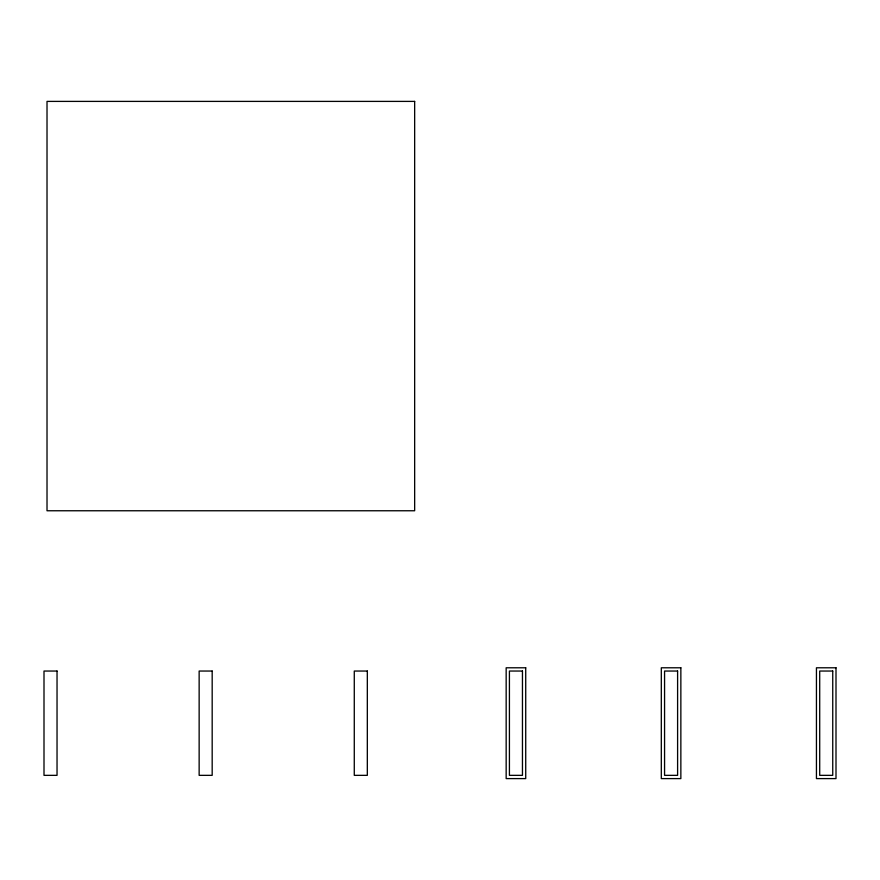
<?xml version="1.0" encoding="UTF-8"?>
<svg xmlns="http://www.w3.org/2000/svg" width="880" height="880" viewBox="0 0 880 880"><rect width="100%" height="100%" fill="white"/><g stroke="black" fill="none" stroke-linecap="round" stroke-linejoin="round"><path stroke-width="1.32" d="M414.656 101.398L47.014 101.398L47.014 510.763L414.656 510.763L414.656 101.398M525.723 667.788L506.165 667.788L506.165 778.602L525.723 778.602L525.723 667.788M680.856 667.788L661.309 667.788L661.309 778.602L680.856 778.602L680.856 667.788M836 667.788L816.442 667.788L816.442 778.602L836 778.602L836 667.788M57.035 671.044L44 671.044L44 775.346L57.035 775.346L57.035 671.044M212.179 671.044L199.144 671.044L199.144 775.346L212.179 775.346L212.179 671.044M367.323 671.044L354.277 671.044L354.277 775.346L367.323 775.346L367.323 671.044M522.456 671.044L509.421 671.044L509.421 775.346L522.456 775.346L522.456 671.044M677.6 671.044L664.565 671.044L664.565 775.346L677.6 775.346L677.6 671.044M832.744 671.044L819.709 671.044L819.709 775.346L832.744 775.346L832.744 671.044"/></g></svg>
